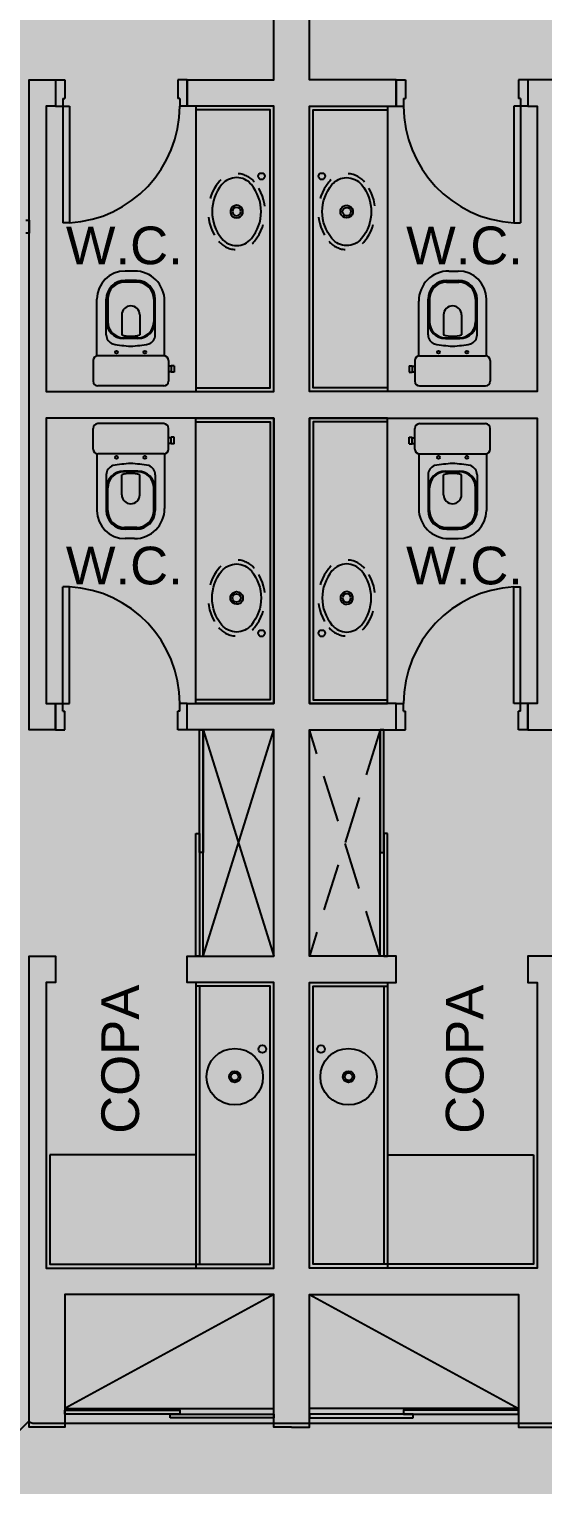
# Model space of a CAD drawing. Header units: metres. Extents: x -331 to 2982, y 362 to 2539.
# Drawn here: x 770.23 to 772.96, y 1627.27 to 1634.99 of the extents above; entities that cross this region are included whole.
import ezdxf

# ---------------------------------------------------------------- set-up
doc = ezdxf.new("R2010")
doc.units = ezdxf.units.M
doc.linetypes.add('DASHED2', pattern=[0.375, 0.25, -0.125])
doc.linetypes.add('XR_BL2_3 PAV$0$HIDDEN', pattern=[0.375, 0.25, -0.125])
doc.layers.get('0').update_dxf_attribs({"color": 251})
doc.layers.add('_corredores', color=251, linetype='Continuous', plot=False)
doc.layers.add('_salas', color=251, linetype='Continuous', plot=False)
for name, color, linetype in [('ALV', 251, 'Continuous'), ('CX', 251, 'Continuous'), ('Mob', 251, 'Continuous'), ('Proj', 251, 'DASHED2'), ('Texto_Salas', 251, 'Continuous')]:
    doc.layers.add(name, color=color, linetype=linetype)
doc.styles.add('ARIAL', font='arial.ttf')

msp = doc.modelspace()

# ---------------------------------------------------------------- hatches: boundary and pattern name
at = {"layer": '_corredores', "transparency": 33554508}
h = msp.add_hatch(color=256, dxfattribs=at)
h.dxf.hatch_style = 1
h.paths.add_polyline_path([(849.579, 1608.9411), (849.579, 1612.2161), (852.229, 1612.2161), (852.229, 1614.6511), (851.629, 1614.6511), (851.629, 1624.5643), (870.399, 1624.5643), (870.399, 1626.4001), (870.209, 1626.4001), (870.209, 1626.5971), (870.023, 1626.7843), (866.324, 1626.785), (866.3084, 1626.7515), (866.2038, 1626.8336), (865.4424, 1627.5943), (864.014, 1627.5943), (862.5855, 1627.5943), (861.7756, 1626.785), (861.74, 1626.785), (861.7364, 1626.7841), (861.7229, 1626.7829), (861.7049, 1626.7829), (858.1107, 1626.785), (857.764, 1626.4383), (857.4173, 1626.785), (853.8241, 1626.785), (853.8085, 1626.7515), (853.7038, 1626.8336), (852.9425, 1627.5943), (851.514, 1627.5943), (849.7675, 1627.5943), (849.7675, 1626.8343), (849.6275, 1626.8343), (849.6275, 1629.9143), (841.254, 1629.9143), (841.254, 1628.0743), (840.4941, 1628.0743), (840.4941, 1627.1161), (840.7759, 1626.8343), (840.3941, 1626.4525), (840.0615, 1626.785), (836.4544, 1626.785), (836.4387, 1626.7515), (836.3341, 1626.8336), (835.5727, 1627.5943), (834.1443, 1627.5943), (832.7159, 1627.5943), (831.9059, 1626.785), (831.8704, 1626.785), (831.8668, 1626.7841), (831.8533, 1626.7829), (831.8353, 1626.7829), (828.241, 1626.785), (827.8943, 1626.4383), (827.5477, 1626.785), (823.9539, 1626.785), (823.9383, 1626.7515), (823.8336, 1626.8336), (823.0723, 1627.5943), (821.6438, 1627.5943), (820.2154, 1627.5943), (819.4055, 1626.785), (819.3699, 1626.785), (819.3663, 1626.7841), (819.3528, 1626.7829), (819.3348, 1626.7829), (815.7405, 1626.785), (815.3939, 1626.4383), (815.0472, 1626.785), (811.4539, 1626.785), (811.4383, 1626.7515), (811.3337, 1626.8336), (810.5723, 1627.5943), (809.1439, 1627.5943), (807.7155, 1627.5943), (806.9055, 1626.785), (806.8699, 1626.785), (806.8664, 1626.7841), (806.8529, 1626.7829), (806.8349, 1626.7829), (803.2406, 1626.785), (802.8939, 1626.4383), (802.5473, 1626.785), (798.9539, 1626.785), (798.9383, 1626.7515), (798.8337, 1626.8336), (798.0723, 1627.5943), (796.6439, 1627.5943), (795.2155, 1627.5943), (794.4055, 1626.785), (794.3699, 1626.785), (794.3664, 1626.7841), (794.3529, 1626.7829), (794.3349, 1626.7829), (790.7406, 1626.785), (790.3939, 1626.4383), (790.0473, 1626.785), (786.454, 1626.785), (786.4384, 1626.7515), (786.3338, 1626.8336), (785.5724, 1627.5943), (784.144, 1627.5943), (782.7155, 1627.5943), (781.9056, 1626.785), (781.87, 1626.785), (781.8664, 1626.7841), (781.8529, 1626.7829), (781.8349, 1626.7829), (778.2407, 1626.785), (777.894, 1626.4383), (777.5473, 1626.785), (773.9541, 1626.785), (773.9385, 1626.7515), (773.8338, 1626.8336), (773.0725, 1627.5943), (771.644, 1627.5943), (770.2156, 1627.5943), (769.4057, 1626.785), (769.3701, 1626.785), (769.3665, 1626.7841), (769.353, 1626.7829), (769.335, 1626.7829), (765.635, 1626.7843), (765.449, 1626.5971), (765.449, 1626.4001), (765.259, 1626.4001), (765.259, 1624.5643), (770.104, 1624.5643), (770.104, 1614.6511), (770.414, 1614.6511), (770.414, 1605.5311), (765.029, 1605.5311), (765.029, 1610.8311), (763.829, 1610.8311), (763.829, 1605.5311), (755.929, 1605.5311), (755.929, 1610.8311), (754.829, 1610.8311), (754.829, 1605.5311), (746.079, 1605.5311), (746.079, 1601.9161), (748.449, 1601.9161), (748.449, 1603.6161), (748.049, 1603.6161), (748.049, 1603.8161), (754.474, 1603.8161), (754.474, 1603.6161), (754.149, 1603.6161), (754.149, 1601.9161), (754.474, 1601.9161), (754.474, 1601.7161), (754.474, 1601.1911), (757.974, 1601.1911), (757.974, 1603.5911), (757.974, 1603.7911), (768.029, 1603.7911), (768.029, 1603.7711), (768.834, 1603.7711), (768.834, 1595.8111), (768.004, 1595.8111), (768.004, 1595.7911), (762.364, 1595.7911), (762.364, 1590.5811), (754.174, 1590.5811), (754.174, 1593.0661), (752.499, 1593.0661), (752.499, 1560.5411), (752.299, 1560.5411), (752.299, 1561.4411), (751.199, 1561.4411), (751.199, 1558.1161), (752.299, 1558.1161), (752.299, 1559.1161), (752.499, 1559.1161), (752.499, 1557.1161), (755.419, 1557.1161), (755.419, 1558.9661), (753.924, 1558.9661), (753.924, 1563.4411), (754.189, 1563.4411), (754.189, 1587.6511), (760.824, 1587.6511), (760.824, 1587.7411), (768.929, 1587.7411), (768.929, 1563.8411), (770.329, 1563.8411), (770.329, 1587.7411), (771.929, 1587.7411), (773.029, 1587.7411), (775.879, 1587.7411), (775.879, 1586.6411), (777.179, 1586.6411), (777.179, 1587.7411), (788.779, 1587.7411), (788.779, 1586.6411), (790.079, 1586.6411), (790.079, 1587.7411), (802.329, 1587.7411), (804.029, 1587.7411), (844.979, 1587.7411), (844.979, 1587.9161), (845.279, 1587.9161), (845.279, 1587.5625), (845.279, 1563.2411), (806.429, 1563.2411), (806.429, 1563.4411), (806.629, 1563.4411), (806.629, 1565.7911), (806.229, 1565.7911), (806.229, 1585.1911), (806.629, 1585.1911), (806.629, 1587.5411), (803.039, 1587.5411), (803.039, 1576.8411), (798.689, 1576.8411), (796.094, 1576.8411, -0.496898), (794.3598, 1575.527), (793.5592, 1573.0628), (798.509, 1571.4495), (798.509, 1560.7211), (794.829, 1560.7211), (794.829, 1560.5411), (794.829, 1557.5511), (801.129, 1557.5511), (801.129, 1556.4511), (802.329, 1556.4511), (802.329, 1557.5511), (805.229, 1557.5511), (805.229, 1556.4511), (806.429, 1556.4511), (806.429, 1560.6911), (845.279, 1560.6911), (845.279, 1555.9965), (846.404, 1555.9965), (846.404, 1556.8911), (846.054, 1556.8911), (846.054, 1556.9911), (846.454, 1556.9911), (846.454, 1560.6911), (849.204, 1560.6911), (849.204, 1556.9911), (849.604, 1556.9911), (849.604, 1556.8911), (849.254, 1556.8911), (849.254, 1555.9965), (850.479, 1555.9965), (850.479, 1563.2411), (849.579, 1563.2411), (849.579, 1572.2911), (849.579, 1575.9411), (849.579, 1587.5625), (849.579, 1588.1411), (849.679, 1588.1411), (849.679, 1587.9911), (866.719, 1587.9911), (870.339, 1587.9911), (870.339, 1595.7911), (866.429, 1595.7911), (866.429, 1595.7211), (852.429, 1595.7211), (852.429, 1590.3911), (849.579, 1590.3911)])
h.paths.add_polyline_path([(845.139, 1595.8411), (845.279, 1595.8411), (845.279, 1590.3411), (839.679, 1590.3411), (775.879, 1590.3411), (773.004, 1590.3411), (773.004, 1595.8111), (771.774, 1595.8111), (771.774, 1603.7661), (773.119, 1603.7661), (773.119, 1603.8211), (845.139, 1603.8211)], flags=16)
h.paths.add_polyline_path([(846.026, 1605.5311), (845.019, 1605.5311), (845.019, 1609.9311), (845.029, 1610.8311), (843.829, 1610.8311), (843.829, 1605.5311), (835.029, 1605.5311), (835.029, 1610.8311), (833.829, 1610.8311), (833.829, 1605.5311), (825.029, 1605.5311), (825.029, 1610.8311), (823.829, 1610.8311), (823.829, 1605.5311), (815.029, 1605.5311), (815.029, 1610.8311), (813.829, 1610.8311), (813.829, 1605.5311), (805.029, 1605.5311), (805.029, 1610.8311), (803.829, 1610.8311), (803.829, 1605.5311), (795.029, 1605.5311), (795.029, 1610.8311), (793.829, 1610.8311), (793.829, 1605.5311), (785.029, 1605.5311), (785.029, 1610.8311), (783.829, 1610.8311), (783.829, 1605.5311), (775.029, 1605.5311), (775.029, 1610.8311), (773.999, 1610.8311), (773.999, 1605.5311), (773.214, 1605.5311), (773.214, 1614.6511), (773.144, 1614.6511), (773.1437, 1620.1313), (775.1643, 1620.1313), (775.1643, 1622.0513), (773.6443, 1622.0513), (773.6443, 1621.6313), (773.184, 1621.6313), (773.184, 1624.5643), (845.949, 1624.5632), (845.9494, 1621.6313), (845.4887, 1621.6313), (845.4887, 1622.0513), (843.9887, 1622.0513), (843.9887, 1621.6313), (843.9687, 1620.1313), (845.9487, 1620.1313), (845.949, 1614.6511), (846.026, 1614.6511)], flags=16)
h.paths.add_polyline_path([(865.1904, 1593.8059, -2.788173), (864.4071, 1590.6278), (864.5694, 1590.7057), (864.758, 1590.3806), (866.0583, 1591.2781, -0.450063), (866.3503, 1592.4627), (865.616, 1593.8618), (865.2979, 1593.6615)], flags=16)
h.paths.add_polyline_path([(845.264, 1626.4525), (844.8822, 1626.8343), (845.264, 1627.2162), (845.6458, 1626.8343)], flags=16)
h.paths.add_polyline_path([(851.514, 1626.4525), (851.1322, 1626.8343), (851.514, 1627.2162), (851.8958, 1626.8343)], flags=16)
h.paths.add_polyline_path([(834.1442, 1626.4525), (833.7624, 1626.8343), (834.1442, 1627.2162), (834.526, 1626.8343)], flags=16)
h.paths.add_polyline_path([(864.014, 1626.4525), (863.6322, 1626.8343), (864.014, 1627.2162), (864.3958, 1626.8343)], flags=16)
h.paths.add_polyline_path([(821.6442, 1626.4525), (821.2623, 1626.8343), (821.6442, 1627.2162), (822.026, 1626.8343)], flags=16)
h.paths.add_polyline_path([(809.5258, 1626.8343), (809.144, 1626.4525), (808.7622, 1626.8343), (809.144, 1627.2162)], flags=16)
h.paths.add_polyline_path([(797.0258, 1626.8343), (796.644, 1626.4525), (796.2622, 1626.8343), (796.644, 1627.2162)], flags=16)
h.paths.add_polyline_path([(784.5258, 1626.8343), (784.1439, 1626.4525), (783.7621, 1626.8343), (784.1439, 1627.2162)], flags=16)
h.paths.add_polyline_path([(772.0258, 1626.8343), (771.644, 1626.4525), (771.2622, 1626.8343), (771.644, 1627.2162)], flags=16)
h.paths.add_polyline_path([(767.5755, 1593.944), (767.4281, 1593.8407), (767.223, 1594.0851), (766.3285, 1593.1906, -0.414214), (766.3285, 1592.3916), (767.223, 1591.4971), (767.4281, 1591.7414), (767.5755, 1591.6382, -3.171595)], flags=16)
at = {"layer": '_salas', "transparency": 33554559}
h = msp.add_hatch(color=256, dxfattribs=at)
h.dxf.hatch_style = 1
h.paths.add_polyline_path([(870.399, 1637.7493), (851.649, 1637.7493), (851.649, 1639.3043), (851.319, 1639.3043), (851.319, 1637.7493), (840.584, 1637.7493), (840.584, 1639.3043), (840.254, 1639.3043), (840.254, 1637.7493), (765.259, 1637.7493), (765.259, 1626.4001), (765.449, 1626.4001), (765.449, 1626.5971), (765.635, 1626.7843), (769.3701, 1626.785), (769.4026, 1626.793), (769.4542, 1626.8336), (770.2116, 1627.5903), (770.2247, 1627.6034), (770.249, 1627.5943), (771.644, 1627.5943), (773.0391, 1627.5943), (773.0634, 1627.6034), (773.0765, 1627.5903), (773.8338, 1626.8336), (773.8855, 1626.793), (773.918, 1626.785), (777.5473, 1626.785), (777.8869, 1626.4454), (777.894, 1626.4525), (778.2407, 1626.785), (781.87, 1626.785), (781.9025, 1626.793), (781.9542, 1626.8336), (782.7115, 1627.5903), (782.7246, 1627.6034), (782.7489, 1627.5943), (784.144, 1627.5943), (785.539, 1627.5943), (785.5633, 1627.6034), (785.5764, 1627.5903), (786.3338, 1626.8336), (786.3854, 1626.793), (786.4179, 1626.785), (790.0473, 1626.785), (790.3869, 1626.4454), (790.3939, 1626.4525), (790.7406, 1626.785), (794.3699, 1626.785), (794.4024, 1626.793), (794.4541, 1626.8336), (795.2114, 1627.5903), (795.2245, 1627.6034), (795.2489, 1627.5943), (796.6439, 1627.5943), (798.0389, 1627.5943), (798.0633, 1627.6034), (798.0764, 1627.5903), (798.8337, 1626.8336), (798.8854, 1626.793), (798.9179, 1626.785), (802.5473, 1626.785), (802.8869, 1626.4454), (802.8939, 1626.4525), (803.2406, 1626.785), (806.8699, 1626.785), (806.9024, 1626.793), (806.9541, 1626.8336), (807.7114, 1627.5903), (807.7245, 1627.6034), (807.7489, 1627.5943), (809.1439, 1627.5943), (810.5389, 1627.5943), (810.5633, 1627.6034), (810.5764, 1627.5903), (811.3337, 1626.8336), (811.3854, 1626.793), (811.4179, 1626.785), (815.0472, 1626.785), (815.3868, 1626.4454), (815.3939, 1626.4525), (815.7405, 1626.785), (819.3699, 1626.785), (819.4024, 1626.793), (819.454, 1626.8336), (820.2114, 1627.5903), (820.2245, 1627.6034), (820.2488, 1627.5943), (821.6438, 1627.5943), (823.0389, 1627.5943), (823.0632, 1627.6034), (823.0763, 1627.5903), (823.8336, 1626.8336), (823.8853, 1626.793), (823.9178, 1626.785), (827.5477, 1626.785), (827.8873, 1626.4454), (827.8943, 1626.4525), (828.241, 1626.785), (831.8704, 1626.785), (831.9028, 1626.793), (831.9545, 1626.8336), (832.7119, 1627.5903), (832.7249, 1627.6034), (832.7493, 1627.5943), (834.1443, 1627.5943), (835.5393, 1627.5943), (835.5637, 1627.6034), (835.5768, 1627.5903), (836.3341, 1626.8336), (836.3858, 1626.793), (836.4183, 1626.785), (840.0615, 1626.785), (840.3941, 1626.4525), (840.7759, 1626.8343), (840.4941, 1627.1161), (840.4941, 1628.0743), (841.254, 1628.0743), (841.254, 1629.9143), (849.6275, 1629.9143), (849.6275, 1626.8343), (849.7675, 1626.8343), (849.7675, 1627.5943), (851.514, 1627.5943), (852.9091, 1627.5943), (852.9334, 1627.6034), (852.9465, 1627.5903), (853.7038, 1626.8336), (853.7555, 1626.793), (853.788, 1626.785), (857.4173, 1626.785), (857.7569, 1626.4454), (857.764, 1626.4525), (858.1107, 1626.785), (861.74, 1626.785), (861.7725, 1626.793), (861.8242, 1626.8336), (862.5815, 1627.5903), (862.5946, 1627.6034), (862.6189, 1627.5943), (864.014, 1627.5943), (865.409, 1627.5943), (865.4333, 1627.6034), (865.4464, 1627.5903), (866.2038, 1626.8336), (866.2554, 1626.793), (866.2879, 1626.785), (870.023, 1626.7843), (870.209, 1626.5971), (870.209, 1626.4001), (870.399, 1626.4001), (870.399, 1626.4001)])
h = msp.add_hatch(color=256, dxfattribs=at)
h.dxf.hatch_style = 1
h.paths.add_polyline_path([(870.379, 1637.7293), (851.629, 1637.7293), (851.629, 1639.2843), (851.299, 1639.2843), (851.299, 1637.7293), (840.564, 1637.7293), (840.564, 1639.2843), (840.234, 1639.2843), (840.234, 1637.7293), (765.239, 1637.7293), (765.239, 1626.3801), (765.429, 1626.3801), (765.429, 1626.5771), (765.615, 1626.7643), (769.3501, 1626.765), (769.3826, 1626.773), (769.4342, 1626.8136), (770.1916, 1627.5703), (770.2047, 1627.5834), (770.229, 1627.5743), (771.624, 1627.5743), (773.0191, 1627.5743), (773.0434, 1627.5834), (773.0565, 1627.5703), (773.8138, 1626.8136), (773.8655, 1626.773), (773.898, 1626.765), (777.5273, 1626.765), (777.8669, 1626.4254), (777.8811, 1626.4254), (778.2207, 1626.765), (781.85, 1626.765), (781.8825, 1626.773), (781.9342, 1626.8136), (782.6915, 1627.5703), (782.7046, 1627.5834), (782.7289, 1627.5743), (784.124, 1627.5743), (785.519, 1627.5743), (785.5433, 1627.5834), (785.5564, 1627.5703), (786.3138, 1626.8136), (786.3654, 1626.773), (786.3979, 1626.765), (790.0273, 1626.765), (790.3669, 1626.4254), (790.3739, 1626.4325), (790.7206, 1626.765), (794.3499, 1626.765), (794.3824, 1626.773), (794.4341, 1626.8136), (795.1914, 1627.5703), (795.2045, 1627.5834), (795.2289, 1627.5743), (796.6239, 1627.5743), (798.0189, 1627.5743), (798.0433, 1627.5834), (798.0564, 1627.5703), (798.8137, 1626.8136), (798.8654, 1626.773), (798.8979, 1626.765), (802.5273, 1626.765), (802.8669, 1626.4254), (802.8739, 1626.4325), (803.2206, 1626.765), (806.8499, 1626.765), (806.8824, 1626.773), (806.9341, 1626.8136), (807.6914, 1627.5703), (807.7045, 1627.5834), (807.7289, 1627.5743), (809.1239, 1627.5743), (810.5189, 1627.5743), (810.5433, 1627.5834), (810.5564, 1627.5703), (811.3137, 1626.8136), (811.3654, 1626.773), (811.3979, 1626.765), (815.0272, 1626.765), (815.3668, 1626.4254), (815.3739, 1626.4325), (815.7205, 1626.765), (819.3499, 1626.765), (819.3824, 1626.773), (819.434, 1626.8136), (820.1914, 1627.5703), (820.2045, 1627.5834), (820.2288, 1627.5743), (821.6238, 1627.5743), (823.0189, 1627.5743), (823.0432, 1627.5834), (823.0563, 1627.5703), (823.8136, 1626.8136), (823.8653, 1626.773), (823.8978, 1626.765), (827.5277, 1626.765), (827.8673, 1626.4254), (827.8743, 1626.4325), (828.221, 1626.765), (831.8504, 1626.765), (831.8828, 1626.773), (831.9345, 1626.8136), (832.6919, 1627.5703), (832.7049, 1627.5834), (832.7293, 1627.5743), (834.1243, 1627.5743), (835.5193, 1627.5743), (835.5437, 1627.5834), (835.5568, 1627.5703), (836.3141, 1626.8136), (836.3658, 1626.773), (836.3983, 1626.765), (840.0415, 1626.765), (840.3741, 1626.4325), (840.7559, 1626.8143), (840.4741, 1627.0961), (840.4741, 1628.0543), (841.234, 1628.0543), (841.234, 1629.8943), (849.6075, 1629.8943), (849.6075, 1626.8143), (849.7475, 1626.8143), (849.7475, 1627.5743), (851.494, 1627.5743), (852.8891, 1627.5743), (852.9134, 1627.5834), (852.9265, 1627.5703), (853.6838, 1626.8136), (853.7355, 1626.773), (853.768, 1626.765), (857.3973, 1626.765), (857.7369, 1626.4254), (857.744, 1626.4325), (858.0907, 1626.765), (861.72, 1626.765), (861.7525, 1626.773), (861.8042, 1626.8136), (862.5615, 1627.5703), (862.5746, 1627.5834), (862.5989, 1627.5743), (863.994, 1627.5743), (865.389, 1627.5743), (865.4133, 1627.5834), (865.4264, 1627.5703), (866.1838, 1626.8136), (866.2354, 1626.773), (866.2679, 1626.765), (870.003, 1626.7643), (870.189, 1626.5771), (870.189, 1626.3801), (870.379, 1626.3801), (870.379, 1626.3801)])

# ---------------------------------------------------------------- linework, layer by layer
at = {"color": 251, "true_color": 0x606060}
msp.add_lwpolyline([(773.0391, 1627.5943), (771.644, 1627.5943), (770.249, 1627.5943), (770.2247, 1627.6034), (770.2116, 1627.5903), (769.4542, 1626.8336), (769.4026, 1626.793), (769.3665, 1626.7841), (769.353, 1626.7829), (769.335, 1626.7829), (769.334, 1626.785), (765.635, 1626.7843), (765.449, 1626.5971), (765.449, 1626.4001), (765.259, 1626.4001), (765.259, 1637.7493), (840.254, 1637.7493)], dxfattribs=at)
at = {"layer": 'ALV'}
for points in [[(771.624, 1627.5743), (771.529, 1627.5743), (771.529, 1628.2793), (770.419, 1628.2793), (770.419, 1627.5743), (770.229, 1627.5743), (770.229, 1630.0743), (770.369, 1630.0743), (770.369, 1629.9343), (770.319, 1629.9343), (770.319, 1628.4193), (771.529, 1628.4193), (771.529, 1629.9343), (771.069, 1629.9343), (771.069, 1630.0743), (771.529, 1630.0743), (771.529, 1631.2743), (771.069, 1631.2743), (771.069, 1631.4143), (771.529, 1631.4143), (771.529, 1632.9293), (770.319, 1632.9293), (770.319, 1631.4143), (770.369, 1631.4143), (770.369, 1631.2743), (770.229, 1631.2743), (770.229, 1634.7243), (770.369, 1634.7243), (770.369, 1634.5843), (770.319, 1634.5843), (770.319, 1633.0693), (771.529, 1633.0693), (771.529, 1634.5843), (771.069, 1634.5843), (771.069, 1634.7243), (771.529, 1634.7243), (771.529, 1635.1133)], [(773.019, 1634.7243), (772.879, 1634.7243), (772.879, 1634.5843), (772.929, 1634.5843), (772.929, 1633.0693), (771.719, 1633.0693), (771.719, 1634.5843), (772.179, 1634.5843), (772.179, 1634.7243), (771.719, 1634.7243), (771.719, 1635.1133)], [(773.019, 1630.0743), (772.879, 1630.0743), (772.879, 1629.9343), (772.929, 1629.9343), (772.929, 1628.4193), (771.719, 1628.4193), (771.719, 1629.9343), (772.179, 1629.9343), (772.179, 1630.0743), (771.719, 1630.0743), (771.719, 1631.2743), (772.179, 1631.2743), (772.179, 1631.4143), (771.719, 1631.4143), (771.719, 1632.9293), (772.929, 1632.9293), (772.929, 1631.4143), (772.879, 1631.4143), (772.879, 1631.2743), (773.019, 1631.2743)], [(771.624, 1627.5743), (771.719, 1627.5743), (771.719, 1628.2793), (772.829, 1628.2793), (772.829, 1627.5743), (773.019, 1627.5743)]]:
    msp.add_lwpolyline(points, dxfattribs=at)
at = {"layer": 'CX'}
for p, q in [((770.369, 1634.7243), (770.369, 1634.5843)), ((770.369, 1634.7243), (770.419, 1634.7243)), ((770.419, 1634.7243), (770.419, 1634.6243)), ((771.019, 1634.7243), (771.019, 1634.6243)), ((771.069, 1634.7243), (771.019, 1634.7243)), ((771.069, 1634.7243), (771.069, 1634.5843)), ((772.179, 1634.7243), (772.229, 1634.7243)), ((772.179, 1634.7243), (772.179, 1634.5843)), ((772.229, 1634.7243), (772.229, 1634.6243)), ((772.879, 1634.7243), (772.829, 1634.7243)), ((772.829, 1634.7243), (772.829, 1634.6243)), ((772.879, 1634.7243), (772.879, 1634.5843)), ((770.409, 1634.6243), (770.419, 1634.6243)), ((770.409, 1634.6243), (770.409, 1634.5843)), ((771.029, 1634.6243), (771.019, 1634.6243)), ((771.029, 1634.6243), (771.029, 1634.5843)), ((772.219, 1634.6243), (772.219, 1634.5843)), ((772.219, 1634.6243), (772.229, 1634.6243)), ((772.839, 1634.6243), (772.829, 1634.6243)), ((772.839, 1634.6243), (772.839, 1634.5843)), ((770.369, 1634.5843), (770.409, 1634.5843)), ((770.409, 1634.5843), (770.409, 1633.9653)), ((770.409, 1634.5843), (770.444, 1634.5843)), ((770.444, 1634.5843), (770.444, 1633.9653)), ((771.069, 1634.5843), (771.029, 1634.5843)), ((772.179, 1634.5843), (772.219, 1634.5843)), ((772.839, 1634.5843), (772.804, 1634.5843)), ((772.804, 1634.5843), (772.804, 1633.9653)), ((772.879, 1634.5843), (772.839, 1634.5843)), ((772.839, 1634.5843), (772.839, 1633.9653)), ((770.444, 1633.9653), (770.409, 1633.9653)), ((772.804, 1633.9653), (772.839, 1633.9653)), ((770.444, 1632.0333), (770.409, 1632.0333)), ((770.409, 1631.4143), (770.409, 1632.0333)), ((770.444, 1631.4143), (770.444, 1632.0333)), ((772.804, 1631.4143), (772.804, 1632.0333)), ((772.804, 1632.0333), (772.839, 1632.0333)), ((772.839, 1631.4143), (772.839, 1632.0333)), ((770.369, 1631.4143), (770.409, 1631.4143)), ((770.369, 1631.2743), (770.369, 1631.4143)), ((770.409, 1631.3743), (770.409, 1631.4143)), ((770.409, 1631.4143), (770.444, 1631.4143)), ((770.409, 1631.3743), (770.419, 1631.3743)), ((770.419, 1631.2743), (770.419, 1631.3743)), ((771.029, 1631.3743), (771.019, 1631.3743)), ((771.019, 1631.2743), (771.019, 1631.3743)), ((771.029, 1631.3743), (771.029, 1631.4143)), ((771.069, 1631.4143), (771.029, 1631.4143)), ((771.069, 1631.2743), (771.069, 1631.4143)), ((772.179, 1631.2743), (772.179, 1631.4143)), ((772.179, 1631.4143), (772.219, 1631.4143)), ((772.219, 1631.3743), (772.219, 1631.4143)), ((772.219, 1631.3743), (772.229, 1631.3743)), ((772.229, 1631.2743), (772.229, 1631.3743)), ((772.839, 1631.4143), (772.804, 1631.4143)), ((772.829, 1631.2743), (772.829, 1631.3743)), ((772.839, 1631.3743), (772.829, 1631.3743)), ((772.839, 1631.3743), (772.839, 1631.4143)), ((772.879, 1631.4143), (772.839, 1631.4143)), ((772.879, 1631.2743), (772.879, 1631.4143)), ((770.369, 1631.2743), (770.419, 1631.2743)), ((771.069, 1631.2743), (771.019, 1631.2743)), ((772.179, 1631.2743), (772.229, 1631.2743)), ((772.879, 1631.2743), (772.829, 1631.2743))]:
    msp.add_line(p, q, dxfattribs=at)
at = {"layer": 'CX', "linetype": 'Continuous'}
msp.add_lwpolyline([(770.2115, 1633.9793), (770.229, 1633.9793), (770.229, 1633.9133), (770.229, 1633.9093), (770.2115, 1633.9093)], dxfattribs=at)
at = {"layer": 'CX'}
for points in [[(770.419, 1627.6443), (770.419, 1627.6643), (771.029, 1627.6643), (771.029, 1627.6443)], [(770.979, 1627.6243), (770.979, 1627.6443), (771.529, 1627.6443), (771.529, 1627.6243)], [(772.269, 1627.6243), (772.269, 1627.6443), (771.719, 1627.6443), (771.719, 1627.6243)], [(772.829, 1627.6443), (772.829, 1627.6643), (772.219, 1627.6643), (772.219, 1627.6443)]]:
    msp.add_lwpolyline(points, close=True, dxfattribs=at)
at = {"layer": 'CX', "color": 251, "true_color": 0x606060}
for centre, start, end in [((770.409, 1634.5843), 273.23616, 0), ((772.839, 1634.5843), 180, 266.76384), ((770.409, 1631.4143), 0, 86.76384), ((772.839, 1631.4143), 93.23616, 180)]:
    msp.add_arc(centre, 0.62, start, end, dxfattribs=at)
at = {"layer": 'Mob'}
for p, q in [((770.789, 1633.7093), (770.739, 1633.7093)), ((770.799, 1633.6593), (770.739, 1633.6593)), ((772.449, 1633.6593), (772.509, 1633.6593)), ((772.459, 1633.7093), (772.509, 1633.7093)), ((770.8015, 1633.6503), (770.7365, 1633.6503)), ((772.4465, 1633.6503), (772.5115, 1633.6503)), ((770.589, 1633.2588), (770.589, 1633.5593)), ((770.639, 1633.4433), (770.639, 1633.5593)), ((770.6465, 1633.5603), (770.6465, 1633.4403)), ((770.8915, 1633.5603), (770.8915, 1633.4403)), ((770.899, 1633.4433), (770.899, 1633.5593)), ((770.949, 1633.2588), (770.949, 1633.5493)), ((772.299, 1633.2588), (772.299, 1633.5493)), ((772.349, 1633.4433), (772.349, 1633.5593)), ((772.3565, 1633.5603), (772.3565, 1633.4403)), ((772.6015, 1633.5603), (772.6015, 1633.4403)), ((772.609, 1633.4433), (772.609, 1633.5593)), ((772.659, 1633.2588), (772.659, 1633.5593)), ((770.639, 1633.3706), (770.639, 1633.4433)), ((770.721, 1633.4763), (770.721, 1633.3704)), ((770.817, 1633.4763), (770.817, 1633.3704)), ((770.899, 1633.3706), (770.899, 1633.4433)), ((772.349, 1633.3706), (772.349, 1633.4433)), ((772.431, 1633.4763), (772.431, 1633.3704)), ((772.527, 1633.4763), (772.527, 1633.3704)), ((772.609, 1633.3706), (772.609, 1633.4433)), ((770.807, 1633.3513), (770.731, 1633.3513)), ((770.8065, 1633.3553), (770.7315, 1633.3553)), ((772.441, 1633.3513), (772.517, 1633.3513)), ((772.4415, 1633.3553), (772.5165, 1633.3553)), ((770.569, 1633.2343), (770.569, 1633.1243)), ((770.944, 1633.2593), (770.594, 1633.2593)), ((770.969, 1633.2343), (770.969, 1633.1243)), ((770.984, 1633.2043), (770.969, 1633.2043)), ((770.999, 1633.2068), (770.984, 1633.2068)), ((770.984, 1633.2068), (770.984, 1633.1718)), ((770.999, 1633.2068), (770.999, 1633.1718)), ((772.249, 1633.2068), (772.249, 1633.1718)), ((772.249, 1633.2068), (772.264, 1633.2068)), ((772.264, 1633.2068), (772.264, 1633.1718)), ((772.264, 1633.2043), (772.279, 1633.2043)), ((772.279, 1633.2343), (772.279, 1633.1243)), ((772.304, 1633.2593), (772.654, 1633.2593)), ((772.679, 1633.2343), (772.679, 1633.1243)), ((770.984, 1633.1743), (770.969, 1633.1743)), ((770.999, 1633.1718), (770.984, 1633.1718)), ((772.249, 1633.1718), (772.264, 1633.1718)), ((772.264, 1633.1743), (772.279, 1633.1743)), ((770.944, 1633.0993), (770.594, 1633.0993)), ((772.304, 1633.0993), (772.654, 1633.0993)), ((770.944, 1632.8993), (770.594, 1632.8993)), ((772.304, 1632.8993), (772.654, 1632.8993)), ((770.569, 1632.7643), (770.569, 1632.8743)), ((770.969, 1632.7643), (770.969, 1632.8743)), ((770.984, 1632.8243), (770.969, 1632.8243)), ((770.984, 1632.7918), (770.984, 1632.8268)), ((770.999, 1632.8268), (770.984, 1632.8268)), ((770.999, 1632.7918), (770.999, 1632.8268)), ((772.249, 1632.8268), (772.264, 1632.8268)), ((772.249, 1632.7918), (772.249, 1632.8268)), ((772.264, 1632.7918), (772.264, 1632.8268)), ((772.264, 1632.8243), (772.279, 1632.8243)), ((772.279, 1632.7643), (772.279, 1632.8743)), ((772.679, 1632.7643), (772.679, 1632.8743)), ((770.589, 1632.7398), (770.589, 1632.4393)), ((770.944, 1632.7393), (770.594, 1632.7393)), ((770.949, 1632.7398), (770.949, 1632.4493)), ((770.984, 1632.7943), (770.969, 1632.7943)), ((770.999, 1632.7918), (770.984, 1632.7918)), ((772.249, 1632.7918), (772.264, 1632.7918)), ((772.264, 1632.7943), (772.279, 1632.7943)), ((772.299, 1632.7398), (772.299, 1632.4493)), ((772.304, 1632.7393), (772.654, 1632.7393)), ((772.659, 1632.7398), (772.659, 1632.4393)), ((770.639, 1632.6281), (770.639, 1632.5553)), ((770.721, 1632.5223), (770.721, 1632.6283)), ((770.807, 1632.6473), (770.731, 1632.6473)), ((770.8065, 1632.6433), (770.7315, 1632.6433)), ((770.817, 1632.5223), (770.817, 1632.6283)), ((770.899, 1632.6281), (770.899, 1632.5553)), ((772.349, 1632.6281), (772.349, 1632.5553)), ((772.431, 1632.5223), (772.431, 1632.6283)), ((772.441, 1632.6473), (772.517, 1632.6473)), ((772.4415, 1632.6433), (772.5165, 1632.6433)), ((772.527, 1632.5223), (772.527, 1632.6283)), ((772.609, 1632.6281), (772.609, 1632.5553)), ((770.639, 1632.5553), (770.639, 1632.4393)), ((770.6465, 1632.4383), (770.6465, 1632.5583)), ((770.8915, 1632.4383), (770.8915, 1632.5583)), ((770.899, 1632.5553), (770.899, 1632.4393)), ((772.349, 1632.5553), (772.349, 1632.4393)), ((772.3565, 1632.4383), (772.3565, 1632.5583)), ((772.6015, 1632.4383), (772.6015, 1632.5583)), ((772.609, 1632.5553), (772.609, 1632.4393)), ((770.8015, 1632.3483), (770.7365, 1632.3483)), ((772.4465, 1632.3483), (772.5115, 1632.3483)), ((770.799, 1632.3393), (770.739, 1632.3393)), ((770.789, 1632.2893), (770.739, 1632.2893)), ((772.449, 1632.3393), (772.509, 1632.3393)), ((772.459, 1632.2893), (772.509, 1632.2893)), ((771.154, 1630.0743), (771.529, 1631.2743)), ((771.154, 1631.2743), (771.529, 1630.0743)), ((771.154, 1630.0743), (771.154, 1631.2743)), ((772.094, 1630.0743), (772.094, 1631.2743)), ((771.114, 1629.0193), (770.339, 1629.0193)), ((772.134, 1629.0193), (772.909, 1629.0193)), ((771.529, 1628.2793), (770.419, 1627.6743)), ((771.719, 1628.2793), (772.829, 1627.6743)), ((770.419, 1627.6743), (771.529, 1627.6743)), ((772.829, 1627.6743), (771.719, 1627.6743))]:
    msp.add_line(p, q, dxfattribs=at)
at = {"layer": 'Mob', "ltscale": 0.05}
for p, q in [((771.134, 1629.9143), (771.1339, 1628.4393)), ((772.114, 1629.9143), (772.1141, 1628.4393))]:
    msp.add_line(p, q, dxfattribs=at)
at = {"layer": 'Mob'}
for points in [[(771.114, 1633.0693), (771.114, 1633.0693), (771.529, 1633.0693), (771.529, 1634.5843), (771.114, 1634.5843), (771.114, 1633.0693)], [(771.114, 1633.0893), (771.509, 1633.0893), (771.509, 1634.5643), (771.1141, 1634.5643)], [(772.134, 1633.0693), (772.134, 1633.0693), (771.719, 1633.0693), (771.719, 1634.5843), (772.134, 1634.5843), (772.134, 1633.0693)], [(772.134, 1633.0893), (771.739, 1633.0893), (771.739, 1634.5643), (772.1339, 1634.5643)], [(771.114, 1632.9293), (771.114, 1632.9293), (771.529, 1632.9293), (771.529, 1631.4143), (771.114, 1631.4143), (771.114, 1632.9293)], [(771.114, 1632.9093), (771.509, 1632.9093), (771.509, 1631.4343), (771.1141, 1631.4344)], [(772.134, 1632.9293), (772.134, 1632.9293), (771.719, 1632.9293), (771.719, 1631.4143), (772.134, 1631.4143), (772.134, 1632.9293)], [(772.134, 1632.9093), (771.739, 1632.9093), (771.739, 1631.4343), (772.1339, 1631.4344)], [(770.339, 1629.0193), (770.339, 1628.4394), (771.509, 1628.4393), (771.509, 1629.9143), (771.1141, 1629.9143)], [(771.114, 1628.4193), (771.114, 1628.4193), (771.529, 1628.4193), (771.529, 1629.9343), (771.114, 1629.9343), (771.114, 1628.4193)], [(772.134, 1628.4193), (772.134, 1628.4193), (771.719, 1628.4193), (771.719, 1629.9343), (772.134, 1629.9343), (772.134, 1628.4193)], [(772.909, 1629.0193), (772.909, 1628.4394), (771.739, 1628.4393), (771.739, 1629.9143), (772.1339, 1629.9143)]]:
    msp.add_lwpolyline(points, dxfattribs=at)
at = {"layer": 'Mob', "linetype": 'XR_BL2_3 PAV$0$HIDDEN', "ltscale": 0.05}
for points in [[(771.4264, 1634.1811, 0.472393), (771.2366, 1634.1811)], [(771.8217, 1634.1811, -0.472393), (772.0114, 1634.1811)], [(771.2366, 1634.1811, 0.358975), (771.2366, 1633.8675)], [(771.4263, 1633.8674, 0.359179), (771.4264, 1634.1811)], [(771.8218, 1633.8674, -0.359179), (771.8217, 1634.1811)], [(772.0114, 1634.1811, -0.358975), (772.0114, 1633.8675)], [(771.2366, 1633.8675, 0.471699), (771.4263, 1633.8674)], [(772.0114, 1633.8675, -0.471699), (771.8218, 1633.8674)], [(771.2366, 1631.8175, -0.358975), (771.2366, 1632.1311)], [(771.2366, 1632.1311, -0.471699), (771.4263, 1632.1313)], [(771.4263, 1632.1313, -0.359179), (771.4264, 1631.8175)], [(771.8218, 1632.1313, 0.359179), (771.8217, 1631.8175)], [(772.0114, 1632.1311, 0.471699), (771.8218, 1632.1313)], [(772.0114, 1631.8175, 0.358975), (772.0114, 1632.1311)], [(771.4264, 1631.8175, -0.472393), (771.2366, 1631.8175)], [(771.8217, 1631.8175, 0.472393), (772.0114, 1631.8175)]]:
    msp.add_lwpolyline(points, format="xyb", dxfattribs=at)
at = {"layer": 'Mob'}
for points in [[(771.41, 1634.1677, 0.472527), (771.2529, 1634.1676)], [(771.838, 1634.1677, -0.472527), (771.9951, 1634.1676)], [(771.2529, 1634.1676, 0.358974), (771.253, 1633.881)], [(771.4099, 1633.8809, 0.359169), (771.41, 1634.1677)], [(771.8381, 1633.8809, -0.359169), (771.838, 1634.1677)], [(771.9951, 1634.1676, -0.358974), (771.9951, 1633.881)], [(771.3542, 1634.0243, 1), (771.3088, 1634.0243)], [(771.8939, 1634.0243, -1), (771.9392, 1634.0243)], [(771.3088, 1634.0243, 1), (771.3542, 1634.0243)], [(771.9392, 1634.0243, -1), (771.8939, 1634.0243)], [(771.253, 1633.881, 0.471701), (771.4099, 1633.8809)], [(771.9951, 1633.881, -0.471701), (771.8381, 1633.8809)], [(771.2529, 1631.831, -0.358974), (771.253, 1632.1177)], [(771.253, 1632.1177, -0.471701), (771.4099, 1632.1178)], [(771.4099, 1632.1178, -0.359169), (771.41, 1631.831)], [(771.8381, 1632.1178, 0.359169), (771.838, 1631.831)], [(771.9951, 1632.1177, 0.471701), (771.8381, 1632.1178)], [(771.9951, 1631.831, 0.358974), (771.9951, 1632.1177)], [(771.3088, 1631.9743, -1), (771.3542, 1631.9743)], [(771.3542, 1631.9743, -1), (771.3088, 1631.9743)], [(771.9392, 1631.9743, 1), (771.8939, 1631.9743)], [(771.8939, 1631.9743, 1), (771.9392, 1631.9743)], [(771.41, 1631.831, -0.472527), (771.2529, 1631.831)], [(771.838, 1631.831, 0.472527), (771.9951, 1631.831)]]:
    msp.add_lwpolyline(points, format="xyb", dxfattribs=at)
for points in [[(771.3315, 1634.0579, 1.732057), (771.3606, 1634.0075, 0.577348)], [(771.9165, 1634.0579, -1.732057), (771.8874, 1634.0075, -0.577348)], [(771.3315, 1631.9407, -1.732057), (771.3606, 1631.9911, -0.577348)], [(771.9165, 1631.9407, 1.732057), (771.8874, 1631.9911, 0.577348)]]:
    msp.add_lwpolyline(points, format="xyb", close=True, dxfattribs=at)
for points in [[(771.134, 1631.2743), (771.154, 1631.2743), (771.154, 1630.6243), (771.134, 1630.6243)], [(772.114, 1631.2743), (772.094, 1631.2743), (772.094, 1630.6243), (772.114, 1630.6243)], [(771.114, 1630.7243), (771.134, 1630.7243), (771.134, 1630.0743), (771.114, 1630.0743)], [(772.134, 1630.7243), (772.114, 1630.7243), (772.114, 1630.0743), (772.134, 1630.0743)]]:
    msp.add_lwpolyline(points, close=True, dxfattribs=at)
for centre, radius in [((771.4643, 1634.2117), 0.0175), ((771.7837, 1634.2117), 0.0175), ((770.694, 1633.2783), 0.0075), ((770.844, 1633.2783), 0.0075), ((772.404, 1633.2783), 0.0075), ((772.554, 1633.2783), 0.0075), ((770.694, 1632.7203), 0.0075), ((770.844, 1632.7203), 0.0075), ((772.404, 1632.7203), 0.0075), ((772.554, 1632.7203), 0.0075), ((771.4643, 1631.7869), 0.0175), ((771.7837, 1631.7869), 0.0175), ((771.3215, 1629.4343), 0.15), ((771.4683, 1629.5811), 0.0203), ((771.7797, 1629.5811), 0.0203), ((771.9265, 1629.4343), 0.15), ((771.3215, 1629.4343), 0.0303), ((771.3215, 1629.4343), 0.0203), ((771.9265, 1629.4343), 0.0303), ((771.9265, 1629.4343), 0.0203)]:
    msp.add_circle(centre, radius, dxfattribs=at)
for centre, radius, start, end in [((770.739, 1633.5593), 0.15, 90, 180), ((770.739, 1633.5593), 0.1, 90, 180), ((770.789, 1633.5493), 0.16, 0, 90), ((770.799, 1633.5593), 0.1, 0, 90), ((772.459, 1633.5493), 0.16, 90, 180), ((772.449, 1633.5593), 0.1, 90, 180), ((772.509, 1633.5593), 0.15, 0, 90), ((772.509, 1633.5593), 0.1, 0, 90), ((770.7365, 1633.5603), 0.09, 90, 180), ((770.8015, 1633.5603), 0.09, 0, 90), ((772.4465, 1633.5603), 0.09, 90, 180), ((772.5115, 1633.5603), 0.09, 0, 90), ((770.769, 1633.4763), 0.048, 0, 180), ((772.479, 1633.4763), 0.048, 0, 180), ((770.731, 1633.4433), 0.092, 180, 270), ((770.7315, 1633.4403), 0.085, 180, 270), ((770.8065, 1633.4403), 0.085, 270, 0), ((770.807, 1633.4433), 0.092, 270, 0), ((772.441, 1633.4433), 0.092, 180, 270), ((772.4415, 1633.4403), 0.085, 180, 270), ((772.5165, 1633.4403), 0.085, 270, 0), ((772.517, 1633.4433), 0.092, 270, 0), ((770.6909, 1633.371), 0.0519, 180.4721, 250.62163), ((770.7602, 1633.4875), 0.1235, 251.50213, 274.09255), ((770.7778, 1633.4875), 0.1235, 265.90745, 288.49787), ((770.8471, 1633.371), 0.0519, 289.37837, 359.5279), ((772.4009, 1633.371), 0.0519, 180.4721, 250.62163), ((772.4702, 1633.4875), 0.1235, 251.50213, 274.09255), ((772.4878, 1633.4875), 0.1235, 265.90745, 288.49787), ((772.5572, 1633.371), 0.0519, 289.37837, 359.5279), ((770.8247, 1634.1549), 0.8464, 259.72121, 266.2276), ((770.7133, 1634.1549), 0.8464, 273.7724, 280.27879), ((772.5347, 1634.1549), 0.8464, 259.72121, 266.2276), ((772.4233, 1634.1549), 0.8464, 273.7724, 280.27879), ((770.594, 1633.2343), 0.025, 90, 180), ((770.944, 1633.2343), 0.025, 0, 90), ((772.304, 1633.2343), 0.025, 90, 180), ((772.654, 1633.2343), 0.025, 0, 90), ((770.594, 1633.1243), 0.025, 180, 270), ((770.944, 1633.1243), 0.025, 270, 0), ((772.304, 1633.1243), 0.025, 180, 270), ((772.654, 1633.1243), 0.025, 270, 0), ((770.594, 1632.8743), 0.025, 90, 180), ((770.944, 1632.8743), 0.025, 0, 90), ((772.304, 1632.8743), 0.025, 90, 180), ((772.654, 1632.8743), 0.025, 0, 90), ((770.594, 1632.7643), 0.025, 180, 270), ((770.944, 1632.7643), 0.025, 270, 0), ((772.304, 1632.7643), 0.025, 180, 270), ((772.654, 1632.7643), 0.025, 270, 0), ((770.6909, 1632.6276), 0.0519, 109.37837, 179.5279), ((770.8247, 1631.8438), 0.8464, 93.7724, 100.27879), ((770.7133, 1631.8438), 0.8464, 79.72121, 86.2276), ((770.8471, 1632.6276), 0.0519, 0.4721, 70.62163), ((772.4009, 1632.6276), 0.0519, 109.37837, 179.5279), ((772.5347, 1631.8438), 0.8464, 93.7724, 100.27879), ((772.4233, 1631.8438), 0.8464, 79.72121, 86.2276), ((772.5572, 1632.6276), 0.0519, 0.4721, 70.62163), ((770.731, 1632.5553), 0.092, 90, 180), ((770.7315, 1632.5583), 0.085, 90, 180), ((770.7602, 1632.5111), 0.1235, 85.90745, 108.49787), ((770.7778, 1632.5111), 0.1235, 71.50213, 94.09255), ((770.8065, 1632.5583), 0.085, 0, 90), ((770.807, 1632.5553), 0.092, 0, 90), ((772.441, 1632.5553), 0.092, 90, 180), ((772.4415, 1632.5583), 0.085, 90, 180), ((772.4702, 1632.5111), 0.1235, 85.90745, 108.49787), ((772.4878, 1632.5111), 0.1235, 71.50213, 94.09255), ((772.5165, 1632.5583), 0.085, 0, 90), ((772.517, 1632.5553), 0.092, 0, 90), ((770.769, 1632.5223), 0.048, 180, 0), ((772.479, 1632.5223), 0.048, 180, 0), ((770.739, 1632.4393), 0.15, 180, 270), ((770.739, 1632.4393), 0.1, 180, 270), ((770.7365, 1632.4383), 0.09, 180, 270), ((770.789, 1632.4493), 0.16, 270, 0), ((770.799, 1632.4393), 0.1, 270, 0), ((770.8015, 1632.4383), 0.09, 270, 0), ((772.459, 1632.4493), 0.16, 180, 270), ((772.449, 1632.4393), 0.1, 180, 270), ((772.4465, 1632.4383), 0.09, 180, 270), ((772.509, 1632.4393), 0.1, 270, 0), ((772.509, 1632.4393), 0.15, 270, 0), ((772.5115, 1632.4383), 0.09, 270, 0)]:
    msp.add_arc(centre, radius, start, end, dxfattribs=at)
at = {"layer": 'Proj'}
for p, q in [((772.094, 1630.0743), (771.719, 1631.2743)), ((772.094, 1631.2743), (771.719, 1630.0743))]:
    msp.add_line(p, q, dxfattribs=at)

# ---------------------------------------------------------------- texts
at = {"layer": 'Texto_Salas', "color": 251, "char_height": 0.2, "width": 2.2626, "attachment_point": 2, "style": 'ARIAL'}
for insert in [(770.7347, 1633.9452), (772.5425, 1633.9452), (770.7347, 1632.2465), (772.5425, 1632.2465)]:
    msp.add_mtext('W.C.', dxfattribs=dict(at, insert=insert))
at = {"layer": 'Texto_Salas', "color": 251, "char_height": 0.2, "width": 2.2626, "attachment_point": 2, "rotation": 90, "style": 'ARIAL'}
for insert in [(770.613, 1629.5271), (772.4432, 1629.5271)]:
    msp.add_mtext('COPA', dxfattribs=dict(at, insert=insert))

doc.saveas('drawing.dxf')
